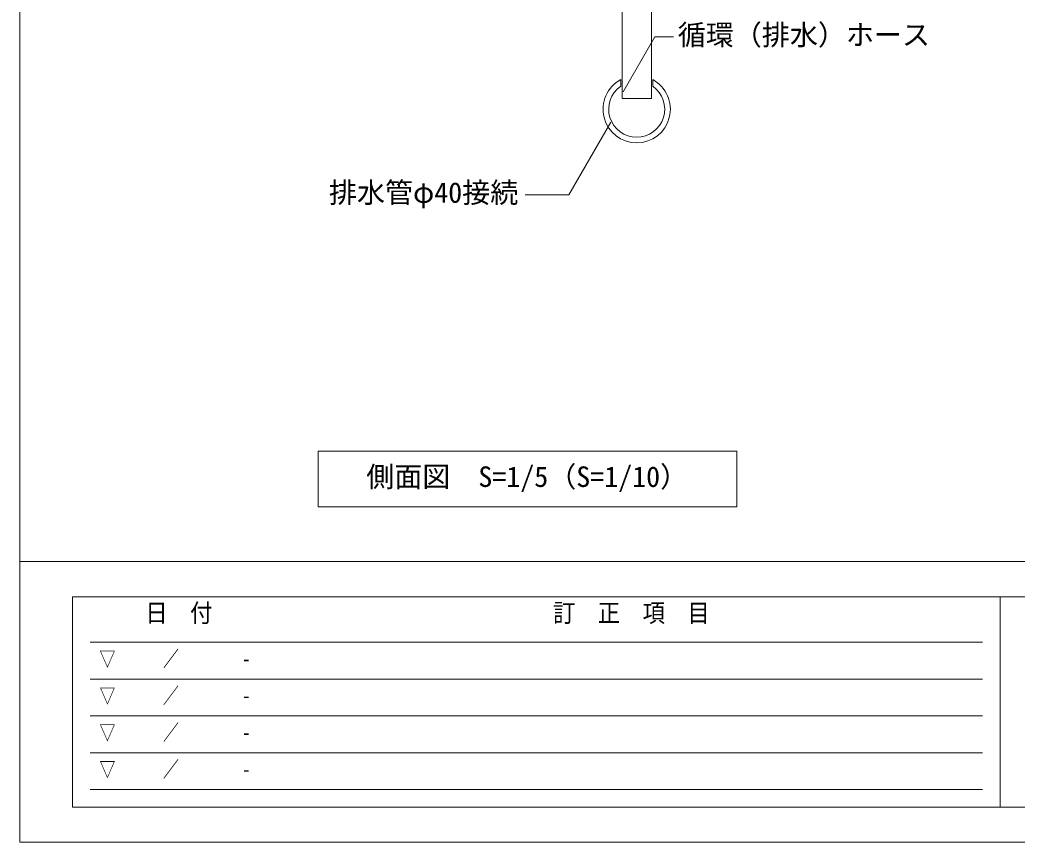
# Model space of a CAD drawing. Units: millimetres, scale not verified, with parts at other scales. Extents: x -1916 to 1917, y -1364 to 1364.
# Drawn here: x -1916 to -1204, y -1364 to -777 of the extents above; entities that cross this region are included whole.
import ezdxf
from ezdxf.enums import TextEntityAlignment as Align

# ---------------------------------------------------------------- set-up
doc = ezdxf.new("R2010")
doc.units = ezdxf.units.MM
doc.header["$LTSCALE"] = 10
for name, color, linetype, lineweight in [('0-6_A-7', 5, 'Continuous', 18), ('1-6_F-6', 3, 'Continuous', 18), ('7-A', 7, 'Continuous', 9), ('F-4', 7, 'Continuous', 18)]:
    doc.layers.add(name, color=color, linetype=linetype, lineweight=lineweight)
doc.styles.add('ＭＳ ゴシック', font='')
doc.styles.get('ＭＳ ゴシック').set_extended_font_data('MS Gothic')

msp = doc.modelspace()

# ---------------------------------------------------------------- linework, layer by layer
at = {"layer": '0-6_A-7'}
for p, q in [((-1494.24, -850.23), (-1524.25, -902.22)), ((-1524.25, -902.22), (-1555.47, -902.22))]:
    msp.add_line(p, q, dxfattribs=at)
msp.add_lwpolyline([(-1485.5, -828.5), (-1462.93, -789.39), (-1449.54, -789.39)], dxfattribs=at)
msp.add_lwpolyline([(-1485.5, -828.5), (-1462.93, -789.39), (-1449.54, -789.39)], dxfattribs=at)
at = {"layer": '1-6_F-6'}
msp.add_lwpolyline([(-1703.2, -1085.2), (-1404.47, -1085.2), (-1404.47, -1124.98), (-1703.2, -1124.98)], close=True, dxfattribs=at)
at = {"layer": '7-A'}
for p, q in [((-1486.35, -763.41), (-1486.35, -833.43)), ((-1465.35, -763.41), (-1465.35, -833.43)), ((-1487.26, -824.58), (-1487.26, -819.89)), ((-1464.44, -819.89), (-1464.44, -824.58)), ((-1465.35, -833.43), (-1486.35, -833.43))]:
    msp.add_line(p, q, dxfattribs=at)
for radius, start, end in [(24, 118.39144, 61.60856), (20, 124.79147, 55.20853)]:
    msp.add_arc((-1475.85, -841.01), radius, start, end, dxfattribs=at)
at = {"layer": 'F-4', "color": 3}
msp.add_line((1900.73, -1163.99), (-1915.97, -1163.99), dxfattribs=at)
at = {"layer": 'F-4'}
for p, q in [((-1878.43, -1189.02), (1863.18, -1189.02)), ((-1878.43, -1189.02), (-1878.43, -1339.18)), ((-1216.59, -1189.02), (-1216.59, -1339.18)), ((-1229.11, -1221.55), (-1865.91, -1221.55)), ((-1229.11, -1247.83), (-1865.91, -1247.83)), ((-1229.11, -1274.11), (-1865.91, -1274.11)), ((-1229.11, -1300.39), (-1865.91, -1300.39)), ((-1229.11, -1326.67), (-1865.91, -1326.67)), ((-1878.43, -1339.18), (1863.18, -1339.18))]:
    msp.add_line(p, q, dxfattribs=at)
msp.add_lwpolyline([(-1915.97, 1338.76), (-1915.97, -1364.21), (1900.73, -1364.21)], dxfattribs=at)

# ---------------------------------------------------------------- texts
at = {"layer": '0-6_A-7', "color": 7, "style": 'ＭＳ ゴシック'}
for s, p in [('循環（排水）ホース', (-1446.54, -799.65)), ('排水管φ40接続', (-1695.47, -912.22))]:
    msp.add_text(s, height=14.66, dxfattribs=at).set_placement(p, align=Align.BOTTOM_LEFT)
at = {"layer": '1-6_F-6', "color": 7, "style": 'ＭＳ ゴシック'}
msp.add_text('側面図\u3000S=1/5（S=1/10）', height=14.66, dxfattribs=at).set_placement((-1668.84, -1115.09), align=Align.BOTTOM_LEFT)
at = {"layer": 'F-4', "style": 'ＭＳ ゴシック'}
for s, height, width, p in [('日\u3000付', 13.02, 0.9, (-1826.55, -1211.02)), ('訂\u3000正\u3000項\u3000目', 13.02, 0.9, (-1535.61, -1211.02)), ('▽\u3000\u3000\u3000／\u3000\u3000\u3000\u3000-', 11.07, 0.75, (-1859.21, -1242.2)), ('▽\u3000\u3000\u3000／\u3000\u3000\u3000\u3000-', 11.07, 0.75, (-1859.21, -1268.48)), ('▽\u3000\u3000\u3000／\u3000\u3000\u3000\u3000-', 11.07, 0.75, (-1859.21, -1294.76)), ('▽\u3000\u3000\u3000／\u3000\u3000\u3000\u3000-', 11.07, 0.75, (-1859.21, -1321.04))]:
    msp.add_text(s, height=height, dxfattribs=dict(at, width=width)).set_placement(p, align=Align.BOTTOM_LEFT)

doc.saveas('drawing.dxf')
